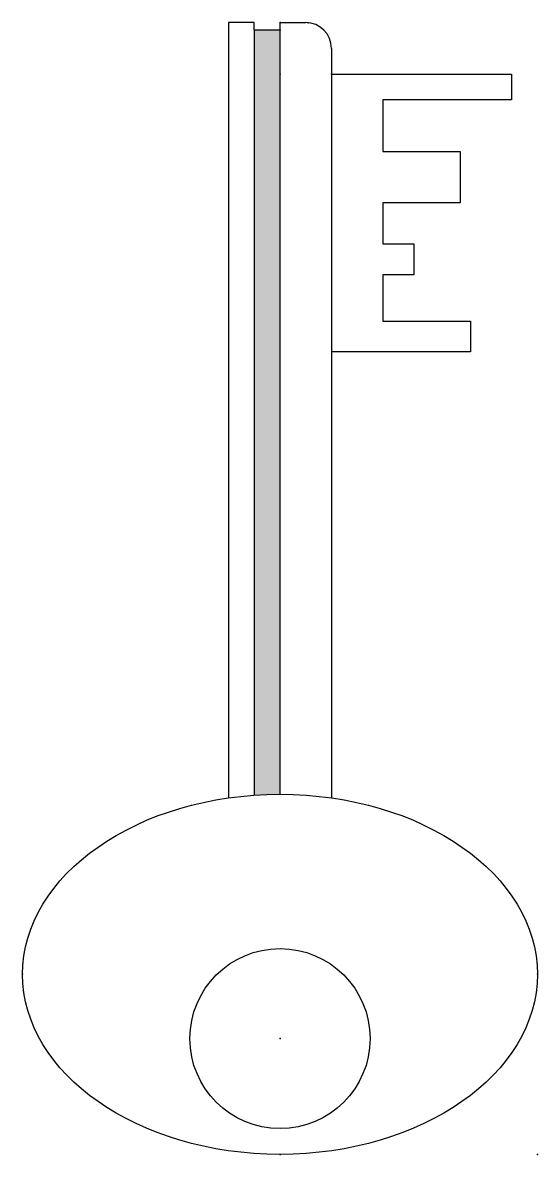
# Model space of a CAD drawing. Header units: millimetres. Extents: x 46 to 246, y 50 to 490.
import ezdxf

# ---------------------------------------------------------------- set-up
doc = ezdxf.new("R2010")
doc.units = ezdxf.units.MM

msp = doc.modelspace()

# ---------------------------------------------------------------- hatches: boundary and pattern name
at = {"true_color": 0x000000}
h = msp.add_hatch(color=18, dxfattribs=at)
h.dxf.hatch_style = 1
edge = h.paths.add_edge_path()
edge.add_line((146.31, 487.49), (136.31, 487.49))
edge.add_line((136.31, 487.49), (136.31, 190.02))
edge.add_ellipse((146.31, 120.37), major_axis=(100, 0), ratio=0.7, start_angle=90, end_angle=95.7392, ccw=False)
edge.add_line((146.31, 190.37), (146.31, 487.49))

# ---------------------------------------------------------------- linework, layer by layer
for p, q in [((136.31, 490.37), (126.31, 490.37)), ((126.31, 490.37), (126.31, 188.95)), ((136.31, 487.49), (136.31, 490.37)), ((146.31, 190.37), (146.31, 490.37)), ((146.31, 490.37), (156.31, 490.37)), ((146.31, 487.49), (136.31, 487.49)), ((136.31, 487.49), (136.31, 190.02)), ((166.31, 480.37), (166.31, 188.95)), ((166.31, 470.32), (236.31, 470.32)), ((236.31, 470.32), (236.31, 460.32)), ((236.31, 460.32), (186.31, 460.32)), ((186.31, 460.32), (186.31, 440.32)), ((186.31, 440.32), (216.31, 440.32)), ((216.31, 440.32), (216.31, 420.32)), ((216.31, 420.32), (186.31, 420.32)), ((186.31, 420.32), (186.31, 404.32)), ((186.31, 404.32), (198.31, 404.32)), ((198.31, 404.32), (198.31, 392.32)), ((198.31, 392.32), (186.31, 392.32)), ((186.31, 392.32), (186.31, 374.32)), ((186.31, 374.32), (220.31, 374.32)), ((220.31, 374.32), (220.31, 362.32)), ((220.31, 362.32), (166.31, 362.32))]:
    msp.add_line(p, q)
msp.add_circle((146.31, 95.37), 35)
msp.add_arc((156.31, 480.37), 10, 0, 90)
msp.add_ellipse((146.31, 120.37), major_axis=(100, 0), ratio=0.7)
for p in [(146.31, 490.37), (146.31, 490.32), (157.31, 490.32), (146.31, 487.49), (146.31, 487.49), (146.31, 470.32), (146.31, 470.32), (166.31, 470.32), (46.31, 120.37), (246.31, 120.37), (246.31, 120.37), (146.31, 95.37), (146.31, 50.37), (146.31, 50.37), (246.31, 50.37), (246.31, 50.37), (246.31, 50.37)]:
    msp.add_point(p)

doc.saveas('drawing.dxf')
